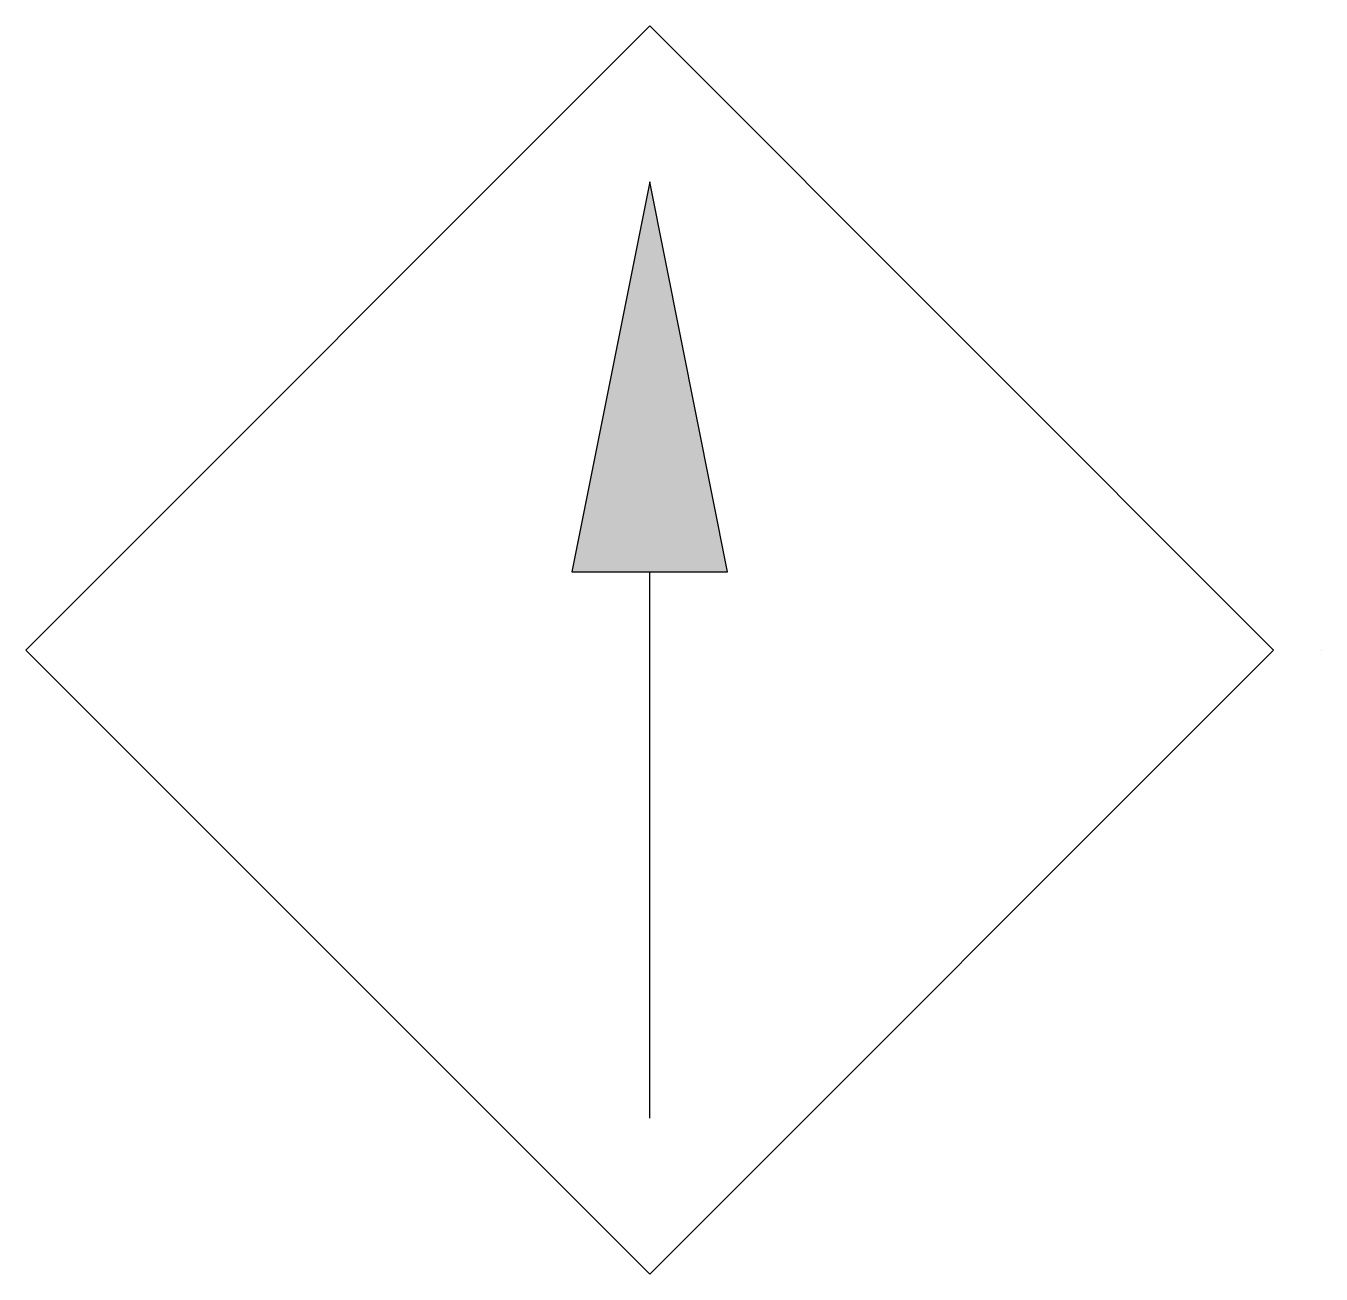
# Model space of a CAD drawing. Header units: millimetres. Extents: x -4 to 4.31, y -4 to 4.
import ezdxf

# ---------------------------------------------------------------- set-up
doc = ezdxf.new("R2010")
doc.units = ezdxf.units.MM
doc.layers.add('OBJECT', color=178, linetype='Continuous', true_color=0x000000)

msp = doc.modelspace()

# ---------------------------------------------------------------- hatches: boundary and pattern name
at = {"layer": 'OBJECT'}
msp.add_hatch(color=256, dxfattribs=at).paths.add_polyline_path([(0, 3), (-0.5, 0.5), (0.5, 0.5)], flags=0)

# ---------------------------------------------------------------- linework, layer by layer
for p, q in [((0, 4), (-4, 0)), ((4, 0), (0, 4)), ((0, 3), (-0.5, 0.5)), ((0.5, 0.5), (0, 3)), ((-0.5, 0.5), (0.5, 0.5)), ((0, -3), (0, 0.5)), ((-4, 0), (0, -4)), ((0, -4), (4, 0)), ((4.3055, 0), (4.3055, 0))]:
    msp.add_line(p, q, dxfattribs=at)

doc.saveas('drawing.dxf')
